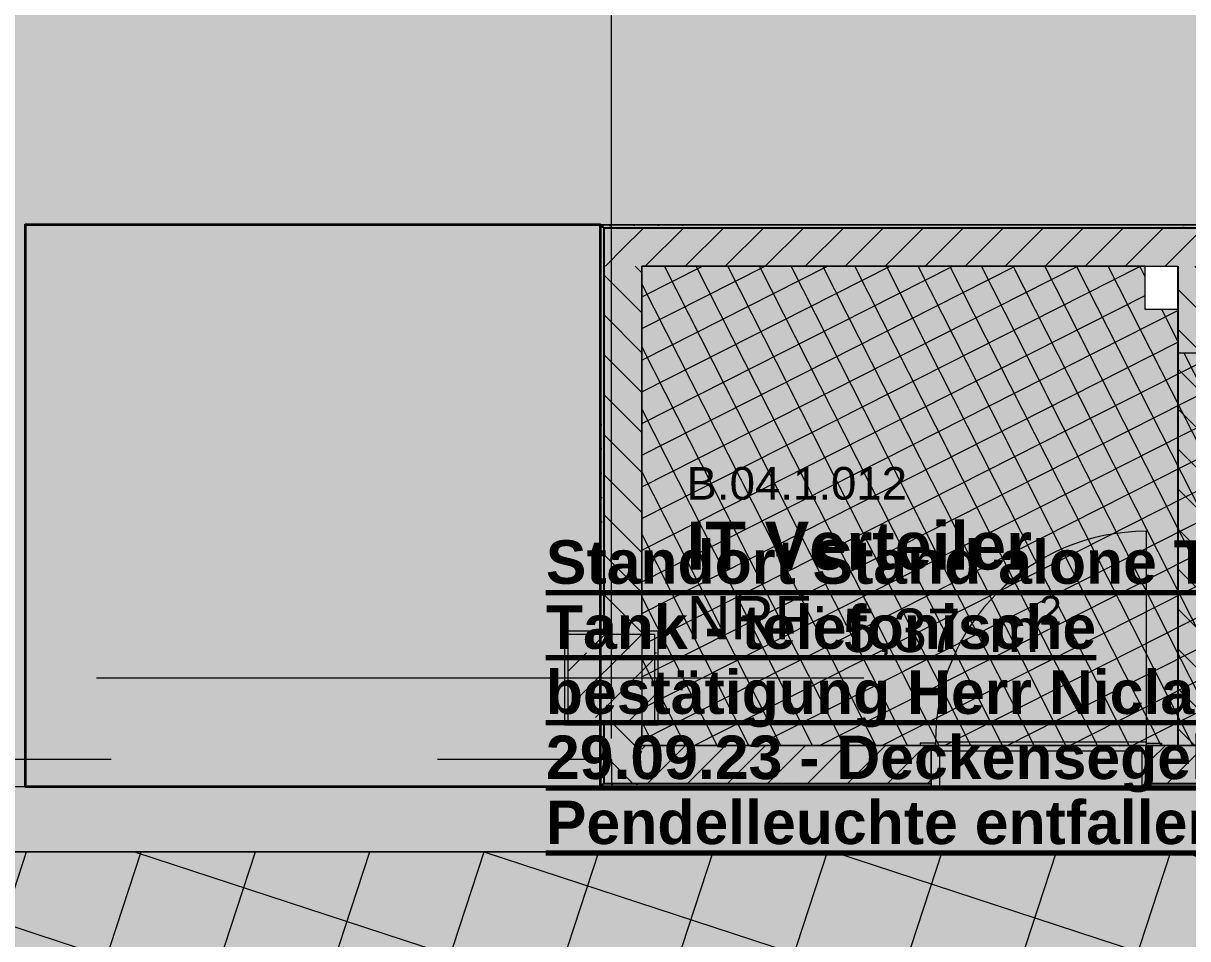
# Model space of a CAD drawing. Header units: metres. Extents: x 101 to 346, y 66 to 213.
# Drawn here: x 130.05 to 135.41, y 91.99 to 96.2 of the extents above; entities that cross this region are included whole.
import ezdxf

# ---------------------------------------------------------------- set-up
doc = ezdxf.new("R2010")
doc.units = ezdxf.units.M
doc.header["$MEASUREMENT"] = 0
doc.linetypes.add('Strichlinie-über-Schnitt', pattern=[0.0023, 0.0008, -0.0015])
doc.linetypes.add('Strichpunktlinie', pattern=[0.006703, 0.003528, -0.001764, 0, -0.001411])
for name, color, linetype in [('00  Raster', 7, 'Continuous'), ('10  Stützen', 7, 'Continuous'), ('10  Stützen_Schnittschraffur', 7, 'Continuous'), ('10  Wand Massiv', 7, 'Continuous'), ('10  Wand Massiv_Schnittschraffur', 7, 'Continuous'), ('10  Wand Massiv_Tür', 7, 'Continuous'), ('20  Boden Aufbauten', 7, 'Continuous'), ('20  Boden Aufbauten_Deckschraffur', 7, 'Continuous'), ('20  Wand Leichtbau', 7, 'Continuous'), ('50  NUF - Raumstempel', 7, 'Continuous'), ('Neubau_10  Treppen + Rampen', 7, 'Continuous'), ('Neubau_20  Boden Aufbauten', 7, 'Continuous'), ('Neubau_20  Boden Aufbauten_Deckschraffur', 7, 'Continuous'), ('Neubau_20  Bodenschott', 7, 'Continuous'), ('Neubau_20  Bodenschott_Deckschraffur', 7, 'Continuous')]:
    doc.layers.add(name, color=color, linetype=linetype)
doc.styles.add('ERSTELLTER_STIL_1', font='')
doc.styles.add('ERSTELLTER_STIL_2', font='arial.ttf')
doc.styles.get('ERSTELLTER_STIL_1').set_extended_font_data('Arial')
pattern_1 = [(26.86749, (13.479, 22.351647), (-0.022596431, 0.044602705), [0, -0.05])]
pattern_2 = [(315, (13.479, 22.35165), (0.09192388, 0.09192388), [])]
pattern_3 = [(45, (13.479, 22.35165), (-0.09192388, 0.09192388), [])]
pattern_4 = [(225, (13.479, 22.35165), (-0.09192388, 0.09192388), [])]

msp = doc.modelspace()

# ---------------------------------------------------------------- hatches: boundary and pattern name
at = {"layer": '10  Stützen_Schnittschraffur', "linetype": 'Continuous', "lineweight": 0, "true_color": 0xffffff}
for points in [[(132.5404, 93.4069), (132.5404, 92.9769), (132.7054, 92.9769), (132.7054, 92.9919), (132.5554, 92.9919), (132.5554, 93.3919), (132.7054, 93.3919), (132.7054, 93.4069)], [(132.5554, 92.9919), (132.9554, 92.9919), (132.9554, 93.3919), (132.5554, 93.3919)], [(132.7054, 93.4069), (132.7054, 93.3919), (132.7204, 93.3919), (132.7204, 93.4069)], [(132.9704, 93.4069), (132.8954, 93.4069), (132.8954, 93.3919), (132.9554, 93.3919), (132.9554, 92.9919), (132.8954, 92.9919), (132.8954, 92.9769), (132.9704, 92.9769)], [(132.7204, 92.9919), (132.7054, 92.9919), (132.7054, 92.9769), (132.7204, 92.9769)]]:
    msp.add_hatch(color=7, dxfattribs=at).paths.add_polyline_path(points)
at = {"layer": '10  Stützen_Schnittschraffur', "linetype": 'Continuous', "lineweight": 13, "true_color": 0x000100}
h = msp.add_hatch(dxfattribs=at)
h.set_pattern_fill('Gips_0008', color=98, style=0, pattern_type=2)
h.set_pattern_definition(pattern_1)
h.paths.add_polyline_path([(132.5404, 93.4069), (132.5404, 92.9769), (132.7054, 92.9769), (132.7054, 92.9919), (132.5554, 92.9919), (132.5554, 93.3919), (132.7054, 93.3919), (132.7054, 93.4069)])
h = msp.add_hatch(dxfattribs=at)
h.set_pattern_fill('Beton__Stahlbeton_0008', color=98, style=0, pattern_type=2)
h.set_pattern_definition([(225, (132.55537, 93.3919), (-0.16971, 0.16971), []), (225, (132.47052, 93.47674), (-0.169706, 0.169706), [0.18, -0.06])])
h.paths.add_polyline_path([(132.5554, 92.9919), (132.9554, 92.9919), (132.9554, 93.3919), (132.5554, 93.3919)])
h = msp.add_hatch(dxfattribs=at)
h.set_pattern_fill('Gips_0008', color=98, style=0, pattern_type=2)
h.set_pattern_definition(pattern_1)
h.paths.add_polyline_path([(132.7054, 93.4069), (132.7054, 93.3919), (132.7204, 93.3919), (132.7204, 93.4069)])
h = msp.add_hatch(dxfattribs=at)
h.set_pattern_fill('Gips_0008', color=98, style=0, pattern_type=2)
h.set_pattern_definition(pattern_1)
h.paths.add_polyline_path([(132.9704, 93.4069), (132.8954, 93.4069), (132.8954, 93.3919), (132.9554, 93.3919), (132.9554, 92.9919), (132.8954, 92.9919), (132.8954, 92.9769), (132.9704, 92.9769)])
h = msp.add_hatch(dxfattribs=at)
h.set_pattern_fill('Gips_0008', color=98, style=0, pattern_type=2)
h.set_pattern_definition(pattern_1)
h.paths.add_polyline_path([(132.7204, 92.9919), (132.7054, 92.9919), (132.7054, 92.9769), (132.7204, 92.9769)])
at = {"layer": '10  Wand Massiv_Schnittschraffur', "linetype": 'Continuous', "lineweight": 0, "true_color": 0xffffff}
for points in [[(132.7204, 95.2619), (132.7054, 95.2769), (132.7054, 95.2619)], [(132.7204, 95.2769), (132.7054, 95.2769), (132.7204, 95.2619)], [(132.7204, 95.2619), (132.7054, 95.2619), (132.7054, 93.4069), (132.7204, 93.4069)], [(135.4479, 95.2769), (132.7204, 95.2769), (132.7204, 95.2619), (135.4479, 95.2619)], [(132.8954, 95.0869), (132.7204, 95.2619), (132.7204, 95.0869)], [(132.8954, 95.2619), (132.7204, 95.2619), (132.8954, 95.0869)], [(132.8954, 95.0869), (135.4479, 95.0869), (135.4479, 95.2619), (132.8954, 95.2619)], [(132.7204, 95.0869), (132.7204, 93.3919), (132.8954, 93.3919), (132.8954, 95.0869)], [(135.5354, 92.8819), (135.5354, 95.0869), (135.3604, 95.0869), (135.3604, 92.8819)], [(132.7054, 92.9769), (132.7054, 92.7069), (132.7204, 92.7069), (132.7204, 92.9769)], [(132.8954, 92.8819), (132.8954, 92.9919), (132.7204, 92.9919), (132.7204, 92.8819)], [(134.2654, 92.6819), (134.2654, 92.8569), (134.2454, 92.8569), (134.2454, 92.8919), (134.1754, 92.8919), (134.1754, 92.8819), (134.2254, 92.8819), (134.2254, 92.6919), (134.1754, 92.6919), (134.1754, 92.6819)], [(134.2454, 92.8969), (134.2454, 92.8569), (135.2154, 92.8569), (135.2154, 92.8969)], [(135.1954, 92.6819), (135.2854, 92.6819), (135.2854, 92.6919), (135.2354, 92.6919), (135.2354, 92.8819), (135.2854, 92.8819), (135.2854, 92.8919), (135.2154, 92.8919), (135.2154, 92.8569), (135.1954, 92.8569)], [(132.8954, 92.8819), (132.7204, 92.7069), (132.8954, 92.7069)], [(132.7204, 92.8819), (132.7204, 92.7069), (132.8954, 92.8819)], [(132.8954, 92.8819), (132.8954, 92.7069), (134.2254, 92.7069), (134.2254, 92.8819)], [(135.2354, 92.8819), (135.2354, 92.7069), (135.4479, 92.7069), (135.4479, 92.8819)], [(132.7204, 92.7069), (132.7054, 92.6919), (132.7204, 92.6919)], [(132.7204, 92.7069), (132.7054, 92.7069), (132.7054, 92.6919)], [(134.2254, 92.7069), (132.7204, 92.7069), (132.7204, 92.6919), (134.2254, 92.6919)], [(135.4479, 92.7069), (135.2354, 92.7069), (135.2354, 92.6919), (135.4479, 92.6919)]]:
    msp.add_hatch(color=7, dxfattribs=at).paths.add_polyline_path(points)
at = {"layer": '10  Wand Massiv_Schnittschraffur', "linetype": 'Continuous', "lineweight": 13, "true_color": 0x000100}
h = msp.add_hatch(dxfattribs=at)
h.set_pattern_fill('Gips_0008', color=98, style=0, pattern_type=2)
h.set_pattern_definition(pattern_1)
h.paths.add_polyline_path([(132.7204, 95.2619), (132.7054, 95.2769), (132.7054, 95.2619)])
h = msp.add_hatch(dxfattribs=at)
h.set_pattern_fill('Gips_0008', color=98, style=0, pattern_type=2)
h.set_pattern_definition(pattern_1)
h.paths.add_polyline_path([(132.7204, 95.2769), (132.7054, 95.2769), (132.7204, 95.2619)])
h = msp.add_hatch(dxfattribs=at)
h.set_pattern_fill('Gips_0008', color=98, style=0, pattern_type=2)
h.set_pattern_definition(pattern_1)
h.paths.add_polyline_path([(132.7204, 95.2619), (132.7054, 95.2619), (132.7054, 93.4069), (132.7204, 93.4069)])
h = msp.add_hatch(dxfattribs=at)
h.set_pattern_fill('Gips_0008', color=98, style=0, pattern_type=2)
h.set_pattern_definition(pattern_1)
h.paths.add_polyline_path([(135.4479, 95.2769), (132.7204, 95.2769), (132.7204, 95.2619), (135.4479, 95.2619)])
h = msp.add_hatch(dxfattribs=at)
h.set_pattern_fill('MW_Kalksandstein_0008', color=98, style=0, pattern_type=2)
h.set_pattern_definition(pattern_4)
h.paths.add_polyline_path([(132.8954, 95.0869), (132.7204, 95.2619), (132.7204, 95.0869)])
h = msp.add_hatch(dxfattribs=at)
h.set_pattern_fill('MW_Kalksandstein_0008', color=98, style=0, pattern_type=2)
h.set_pattern_definition(pattern_4)
h.paths.add_polyline_path([(132.8954, 95.2619), (132.7204, 95.2619), (132.8954, 95.0869)])
h = msp.add_hatch(dxfattribs=at)
h.set_pattern_fill('MW_Kalksandstein_0008', color=98, style=0, pattern_type=2)
h.set_pattern_definition(pattern_4)
h.paths.add_polyline_path([(132.8954, 95.0869), (135.4479, 95.0869), (135.4479, 95.2619), (132.8954, 95.2619)])
h = msp.add_hatch(dxfattribs=at)
h.set_pattern_fill('MW_Kalksandstein_0008', color=98, style=0, pattern_type=2)
h.set_pattern_definition([(315, (13.479, 22.35165), (0.09192388, 0.09192388), [])])
h.paths.add_polyline_path([(132.7204, 95.0869), (132.7204, 93.3919), (132.8954, 93.3919), (132.8954, 95.0869)])
h = msp.add_hatch(dxfattribs=at)
h.set_pattern_fill('MW_Kalksandstein_0008', color=98, style=0, pattern_type=2)
h.set_pattern_definition([(135, (13.479, 22.35165), (0.09192388, 0.09192388), [])])
h.paths.add_polyline_path([(135.5354, 92.8819), (135.5354, 95.0869), (135.3604, 95.0869), (135.3604, 92.8819)])
h = msp.add_hatch(dxfattribs=at)
h.set_pattern_fill('Gips_0008', color=98, style=0, pattern_type=2)
h.set_pattern_definition(pattern_1)
h.paths.add_polyline_path([(132.7054, 92.9769), (132.7054, 92.7069), (132.7204, 92.7069), (132.7204, 92.9769)])
h = msp.add_hatch(dxfattribs=at)
h.set_pattern_fill('MW_Kalksandstein_0008', color=98, style=0, pattern_type=2)
h.set_pattern_definition(pattern_2)
h.paths.add_polyline_path([(132.8954, 92.8819), (132.8954, 92.9919), (132.7204, 92.9919), (132.7204, 92.8819)])
h = msp.add_hatch(dxfattribs=at)
h.set_pattern_fill('MW_Kalksandstein_0008', color=98, style=0, pattern_type=2)
h.set_pattern_definition(pattern_2)
h.paths.add_polyline_path([(132.8954, 92.8819), (132.7204, 92.7069), (132.8954, 92.7069)])
h = msp.add_hatch(dxfattribs=at)
h.set_pattern_fill('MW_Kalksandstein_0008', color=98, style=0, pattern_type=2)
h.set_pattern_definition(pattern_2)
h.paths.add_polyline_path([(132.7204, 92.8819), (132.7204, 92.7069), (132.8954, 92.8819)])
h = msp.add_hatch(dxfattribs=at)
h.set_pattern_fill('MW_Kalksandstein_0008', color=98, style=0, pattern_type=2)
h.set_pattern_definition(pattern_3)
h.paths.add_polyline_path([(132.8954, 92.8819), (132.8954, 92.7069), (134.2254, 92.7069), (134.2254, 92.8819)])
h = msp.add_hatch(dxfattribs=at)
h.set_pattern_fill('MW_Kalksandstein_0008', color=98, style=0, pattern_type=2)
h.set_pattern_definition(pattern_3)
h.paths.add_polyline_path([(135.2354, 92.8819), (135.2354, 92.7069), (135.4479, 92.7069), (135.4479, 92.8819)])
h = msp.add_hatch(dxfattribs=at)
h.set_pattern_fill('Gips_0008', color=98, style=0, pattern_type=2)
h.set_pattern_definition(pattern_1)
h.paths.add_polyline_path([(132.7204, 92.7069), (132.7054, 92.6919), (132.7204, 92.6919)])
h = msp.add_hatch(dxfattribs=at)
h.set_pattern_fill('Gips_0008', color=98, style=0, pattern_type=2)
h.set_pattern_definition(pattern_1)
h.paths.add_polyline_path([(132.7204, 92.7069), (132.7054, 92.7069), (132.7054, 92.6919)])
h = msp.add_hatch(dxfattribs=at)
h.set_pattern_fill('Gips_0008', color=98, style=0, pattern_type=2)
h.set_pattern_definition(pattern_1)
h.paths.add_polyline_path([(134.2254, 92.7069), (132.7204, 92.7069), (132.7204, 92.6919), (134.2254, 92.6919)])
h = msp.add_hatch(dxfattribs=at)
h.set_pattern_fill('Gips_0008', color=98, style=0, pattern_type=2)
h.set_pattern_definition(pattern_1)
h.paths.add_polyline_path([(135.4479, 92.7069), (135.2354, 92.7069), (135.2354, 92.6919), (135.4479, 92.6919)])
at = {"layer": '20  Boden Aufbauten_Deckschraffur', "linetype": 'Continuous', "lineweight": 18}
msp.add_hatch(color=4, dxfattribs=at).paths.add_polyline_path([(135.2104, 95.0869), (132.8954, 95.0869), (132.8954, 92.8819), (138.0154, 92.8819), (138.0154, 95.0869), (135.6854, 95.0869), (135.6854, 94.6869), (135.3604, 94.6869), (135.3604, 94.8869), (135.2104, 94.8869)])
h = msp.add_hatch(dxfattribs=at)
h.set_pattern_fill('Dämmung__hart_0008', color=8, style=0, pattern_type=2)
h.set_pattern_definition([(26.86749, (13.479, 22.35165), (-0.05875072, 0.11596703), []), (116.86749, (13.479, 22.35165), (0.11596703, 0.05875072), [])])
h.paths.add_polyline_path([(135.2104, 95.0869), (132.8954, 95.0869), (132.8954, 92.8819), (138.0154, 92.8819), (138.0154, 95.0869), (135.6854, 95.0869), (135.6854, 94.6869), (135.3604, 94.6869), (135.3604, 94.8869), (135.2104, 94.8869)])
at = {"layer": 'Neubau_10  Treppen + Rampen', "linetype": 'Continuous', "lineweight": 0, "true_color": 0x8f8f8f}
msp.add_hatch(color=252, dxfattribs=at).paths.add_polyline_path([(132.7054, 95.2769), (130.0594, 95.2769), (130.0594, 92.6919), (132.7054, 92.6919)])
at = {"layer": 'Neubau_20  Boden Aufbauten_Deckschraffur', "linetype": 'Continuous', "lineweight": 50, "true_color": 0x9f9f9f}
h = msp.add_hatch(color=253, dxfattribs=at)
h.paths.add_polyline_path([(122.0179, 99.9619), (122.0179, 95.2769), (127.4179, 95.2769), (127.4179, 92.6919), (121.9204, 92.6919), (121.9204, 92.3919), (153.0379, 92.3919), (153.0379, 95.9172), (154.2379, 95.9172), (154.2379, 99.2769), (154.1583, 99.2769), (154.1583, 99.6769), (154.3304, 99.6769), (154.3304, 99.9626), (127.3804, 99.9619)])
h.paths.add_polyline_path([(132.7054, 92.6919), (132.7054, 95.2769), (138.2054, 95.2769), (138.2054, 92.6919), (136.6704, 92.6919), (136.6704, 92.8819), (134.2254, 92.8819), (134.2254, 92.6919)], flags=0)
at = {"layer": 'Neubau_20  Boden Aufbauten_Deckschraffur', "linetype": 'Continuous', "lineweight": 18, "true_color": 0xefefef}
h = msp.add_hatch(dxfattribs=at)
h.set_pattern_fill('Mörtel_0008', style=0, pattern_type=2)
h.set_pattern_definition([(26.86749, (13.58792, 22.68427), (-0.07117876, 0.14049852), [0, -0.105, 0, -0.1575]), (91.86749, (13.92054, 22.57534), (0.15741635, 0.00513262), [0, -0.077, 0, -0.133])])
h.paths.add_polyline_path([(122.0179, 99.9619), (122.0179, 95.2769), (127.4179, 95.2769), (127.4179, 92.6919), (121.9204, 92.6919), (121.9204, 92.3919), (153.0379, 92.3919), (153.0379, 95.9172), (154.2379, 95.9172), (154.2379, 99.2769), (154.1583, 99.2769), (154.1583, 99.6769), (154.3304, 99.6769), (154.3304, 99.9626), (127.3804, 99.9619)])
h.paths.add_polyline_path([(132.7054, 92.6919), (132.7054, 95.2769), (138.2054, 95.2769), (138.2054, 92.6919), (136.6704, 92.6919), (136.6704, 92.8819), (134.2254, 92.8819), (134.2254, 92.6919)], flags=0)
at = {"layer": 'Neubau_20  Boden Aufbauten_Deckschraffur', "linetype": 'Continuous', "lineweight": 50, "true_color": 0xefefef}
msp.add_hatch(color=7, dxfattribs=at).paths.add_polyline_path([(134.2254, 92.3919), (121.9554, 92.3919), (121.9554, 91.1919), (154.2379, 91.1919), (154.2379, 92.3919), (154.2379, 92.6919), (153.0379, 92.6919), (153.0379, 92.3919)])
at = {"layer": 'Neubau_20  Boden Aufbauten_Deckschraffur', "linetype": 'Continuous', "lineweight": 13, "true_color": 0x17c90e}
h = msp.add_hatch(dxfattribs=at)
h.set_pattern_fill('Verband__Quadrat__50x50__44', color=92, style=0, pattern_type=2)
h.set_pattern_definition([(341.8675, (13.479, 22.35165), (0.1556079, 0.4751696), []), (71.8675, (13.479, 22.35165), (-0.4751696, 0.1556079), [])])
h.paths.add_polyline_path([(134.2254, 92.3919), (121.9554, 92.3919), (121.9554, 91.1919), (154.2379, 91.1919), (154.2379, 92.3919), (154.2379, 92.6919), (153.0379, 92.6919), (153.0379, 92.3919)])
at = {"layer": 'Neubau_20  Bodenschott_Deckschraffur', "linetype": 'Continuous', "lineweight": 0, "true_color": 0xbf0000}
for points in [[(135.2354, 92.8819), (134.2254, 92.8819), (134.2254, 92.8669), (135.2354, 92.8669)], [(135.2354, 92.8669), (134.2254, 92.8669), (134.2254, 92.6919), (135.2354, 92.6919)]]:
    msp.add_hatch(color=12, dxfattribs=at).paths.add_polyline_path(points)

# ---------------------------------------------------------------- linework, layer by layer
at = {"layer": '00  Raster', "color": 7, "linetype": 'Strichpunktlinie', "lineweight": 13, "ltscale": 1000}
msp.add_line((132.7554, 79.3072), (132.7554, 102.9769), dxfattribs=at)
at = {"layer": '00  Raster', "color": 5, "linetype": 'Strichpunktlinie', "lineweight": 13, "ltscale": 1000}
msp.add_line((103.1761, 93.1919), (159.1776, 93.1919), dxfattribs=at)
at = {"layer": '10  Stützen', "color": 7, "linetype": 'Continuous', "lineweight": 13, "ltscale": 1000, "flags": 128}
for points in [[(132.7054, 93.4069), (132.5404, 93.4069), (132.5404, 92.9769), (132.7054, 92.9769)], [(132.8954, 92.9769), (132.9704, 92.9769), (132.9704, 93.4069), (132.8954, 93.4069)]]:
    msp.add_lwpolyline(points, dxfattribs=at)
msp.add_lwpolyline([(132.5554, 92.9919), (132.9554, 92.9919), (132.9554, 93.3919), (132.5554, 93.3919)], close=True, dxfattribs=at)
at = {"layer": '10  Wand Massiv', "color": 7, "linetype": 'Continuous', "lineweight": 25, "ltscale": 1000}
for p, q in [((132.7204, 95.2619), (132.7204, 95.0869)), ((132.8954, 95.2619), (132.7204, 95.2619)), ((132.7204, 95.2619), (132.7204, 95.0869)), ((135.4479, 95.2619), (132.8954, 95.2619)), ((132.7204, 95.0869), (132.7204, 93.3919)), ((132.7204, 92.9919), (132.7204, 92.8819)), ((132.7204, 92.8819), (132.7204, 92.7069)), ((132.7204, 92.7069), (132.8954, 92.7069)), ((132.7204, 92.7069), (132.8954, 92.7069)), ((132.8954, 92.7069), (134.2254, 92.7069)), ((135.2354, 92.7069), (135.4479, 92.7069))]:
    msp.add_line(p, q, dxfattribs=at)
at = {"layer": '10  Wand Massiv', "color": 7, "linetype": 'Continuous', "lineweight": 18, "ltscale": 1000}
for p, q in [((134.2254, 92.7069), (134.2254, 92.8819)), ((135.2354, 92.7069), (135.2354, 92.8819))]:
    msp.add_line(p, q, dxfattribs=at)
at = {"layer": '10  Wand Massiv', "color": 7, "linetype": 'Continuous', "lineweight": 13, "ltscale": 1000}
for p, q in [((134.2254, 92.6919), (134.2254, 92.7069)), ((135.2354, 92.6919), (135.2354, 92.7069))]:
    msp.add_line(p, q, dxfattribs=at)
at = {"layer": '10  Wand Massiv', "color": 7, "linetype": 'Continuous', "lineweight": 13, "ltscale": 1000, "flags": 128}
for points in [[(132.7054, 95.2769), (132.7054, 95.2619)], [(135.4479, 95.2769), (132.7054, 95.2769)], [(132.7054, 95.2619), (132.7054, 93.4069)], [(132.8954, 95.0869), (135.3604, 95.0869)], [(132.8954, 93.3919), (132.8954, 95.0869)], [(132.7054, 92.9769), (132.7054, 92.6919)], [(132.8954, 92.8819), (132.8954, 92.9919)], [(134.2254, 92.8819), (132.8954, 92.8819)], [(135.3604, 92.8819), (135.2354, 92.8819)], [(132.7054, 92.6919), (132.7204, 92.6919)], [(132.7204, 92.6919), (134.2254, 92.6919)], [(135.2354, 92.6919), (135.4479, 92.6919)]]:
    msp.add_lwpolyline(points, dxfattribs=at)
at = {"layer": '10  Wand Massiv', "color": 7, "linetype": 'Continuous', "lineweight": 25, "ltscale": 1000, "flags": 128}
msp.add_lwpolyline([(135.3604, 95.0869), (135.3604, 92.8819)], dxfattribs=at)
at = {"layer": '10  Wand Massiv_Tür', "color": 7, "linetype": 'Continuous', "lineweight": 13, "ltscale": 1000}
for p, q in [((135.2154, 92.8969), (135.2154, 93.8669)), ((134.2454, 92.8919), (134.1754, 92.8919)), ((134.1754, 92.8919), (134.1754, 92.8819)), ((134.2454, 92.8969), (134.2454, 92.8569)), ((135.2154, 92.8969), (134.2454, 92.8969)), ((134.2454, 92.8569), (134.2454, 92.8919)), ((135.2154, 92.8569), (135.2154, 92.8969)), ((135.2154, 92.8569), (135.2154, 92.8919)), ((135.2154, 92.8919), (135.2854, 92.8919)), ((135.2854, 92.8919), (135.2854, 92.8819)), ((134.1754, 92.8819), (134.2254, 92.8819)), ((134.2254, 92.8819), (134.2254, 92.6919)), ((134.2654, 92.8569), (134.2454, 92.8569)), ((134.2454, 92.8569), (135.2154, 92.8569)), ((134.2654, 92.6819), (134.2654, 92.8569)), ((135.1954, 92.6819), (135.1954, 92.8569)), ((135.1954, 92.8569), (135.2154, 92.8569)), ((135.2854, 92.8819), (135.2354, 92.8819)), ((135.2354, 92.8819), (135.2354, 92.6919)), ((134.2254, 92.6919), (134.1754, 92.6919)), ((134.1754, 92.6919), (134.1754, 92.6819)), ((134.1754, 92.6819), (134.2654, 92.6819)), ((134.2254, 92.6919), (134.2254, 92.7069)), ((134.2254, 92.6919), (134.2254, 92.7069)), ((135.2854, 92.6819), (135.1954, 92.6819)), ((135.2354, 92.6919), (135.2354, 92.7069)), ((135.2354, 92.6919), (135.2354, 92.7069)), ((135.2354, 92.6919), (135.2854, 92.6919)), ((135.2854, 92.6919), (135.2854, 92.6819))]:
    msp.add_line(p, q, dxfattribs=at)
at = {"layer": '10  Wand Massiv_Tür', "color": 7, "linetype": 'Strichlinie-über-Schnitt', "lineweight": 13, "ltscale": 1000}
for p, q in [((134.2254, 92.8819), (135.2354, 92.8819)), ((134.2254, 92.6919), (135.2354, 92.6919))]:
    msp.add_line(p, q, dxfattribs=at)
at = {"layer": '10  Wand Massiv_Tür', "color": 7, "linetype": 'Continuous', "lineweight": 18, "ltscale": 1000}
for p, q in [((134.2254, 92.7069), (134.2254, 92.8819)), ((134.2254, 92.7069), (134.2254, 92.8819)), ((135.2354, 92.7069), (135.2354, 92.8819)), ((135.2354, 92.7069), (135.2354, 92.8819))]:
    msp.add_line(p, q, dxfattribs=at)
at = {"layer": '10  Wand Massiv_Tür', "color": 7, "linetype": 'Continuous', "lineweight": 13, "ltscale": 1000}
msp.add_arc((135.2154, 92.8969), 0.97, 90, 180, dxfattribs=at)
at = {"layer": '20  Boden Aufbauten', "color": 7, "linetype": 'Continuous', "lineweight": 13, "ltscale": 1000, "flags": 128}
msp.add_lwpolyline([(135.2104, 95.0869), (132.8954, 95.0869), (132.8954, 92.8819), (138.0154, 92.8819), (138.0154, 95.0869), (135.6854, 95.0869), (135.6854, 94.6869), (135.3604, 94.6869), (135.3604, 94.8869), (135.2104, 94.8869)], close=True, dxfattribs=at)
at = {"layer": '20  Wand Leichtbau', "color": 7, "linetype": 'Strichlinie-über-Schnitt', "lineweight": 13, "ltscale": 1000, "flags": 128}
for points in [[(132.7554, 92.8169), (127.4179, 92.8169)], [(132.7554, 92.8169), (132.7554, 92.6919)], [(127.4179, 92.6919), (132.7554, 92.6919)]]:
    msp.add_lwpolyline(points, dxfattribs=at)
at = {"layer": 'Neubau_10  Treppen + Rampen', "color": 8, "linetype": 'Continuous', "lineweight": 35, "ltscale": 1000, "flags": 128}
msp.add_lwpolyline([(132.7054, 95.2769), (130.0594, 95.2769), (130.0594, 92.6919), (132.7054, 92.6919)], close=True, dxfattribs=at)
at = {"layer": 'Neubau_20  Boden Aufbauten', "color": 7, "linetype": 'Continuous', "lineweight": 13, "ltscale": 1000, "flags": 128}
for points in [[(122.0179, 99.9619), (122.0179, 95.2769), (127.4179, 95.2769), (127.4179, 92.6919), (121.9204, 92.6919), (121.9204, 92.3919), (153.0379, 92.3919), (153.0379, 95.9172), (154.2379, 95.9172), (154.2379, 99.2769), (154.1583, 99.2769), (154.1583, 99.6769), (154.3304, 99.6769), (154.3304, 99.9626), (127.3804, 99.9619)], [(132.7054, 92.6919), (132.7054, 95.2769), (138.2054, 95.2769), (138.2054, 92.6919), (136.6704, 92.6919), (136.6704, 92.8819), (134.2254, 92.8819), (134.2254, 92.6919)]]:
    msp.add_lwpolyline(points, close=True, dxfattribs=at)
at = {"layer": 'Neubau_20  Boden Aufbauten', "color": 253, "linetype": 'Continuous', "lineweight": 18, "ltscale": 1000, "true_color": 0x9f9f9f, "flags": 128}
msp.add_lwpolyline([(134.2254, 92.3919), (121.9554, 92.3919), (121.9554, 91.1919), (154.2379, 91.1919), (154.2379, 92.3919), (154.2379, 92.6919), (153.0379, 92.6919), (153.0379, 92.3919)], close=True, dxfattribs=at)
at = {"layer": 'Neubau_20  Bodenschott', "color": 7, "linetype": 'Continuous', "lineweight": 13, "ltscale": 1000, "flags": 128}
for points in [[(135.2354, 92.8819), (134.2254, 92.8819)], [(134.2254, 92.8819), (134.2254, 92.8669)], [(134.2254, 92.8669), (134.2254, 92.6919)], [(135.2354, 92.8819), (135.2354, 92.8669)], [(135.2354, 92.8669), (135.2354, 92.6919)], [(134.2254, 92.6919), (135.2354, 92.6919)]]:
    msp.add_lwpolyline(points, dxfattribs=at)

# ---------------------------------------------------------------- texts
at = {"color": 181, "linetype": 'Continuous', "lineweight": 70, "true_color": 0xa851ff, "insert": (132.4544, 93.8254), "char_height": 0.2, "width": 4.011032, "attachment_point": 1, "rotation": 359.9997, "line_spacing_factor": 0.898241, "style": 'ERSTELLTER_STIL_2'}
msp.add_mtext('\\A1;{\\pql;\\fArial|b1|i0|c0|p38;\\L\\LStandort Stand alone Think Tank - telefonische bestätigung Herr Niclaus 29.09.23 - Deckensegel \\fArial|b1|i0|c0|p38;+ Pendelleuchte \\fArial|b1|i0|c0|p38;entfallen hier}', dxfattribs=at)
at = {"layer": '50  NUF - Raumstempel', "color": 7, "linetype": 'Continuous', "lineweight": 13, "attachment_point": 1}
for s, insert, char_height, style in [('\\A1;{\\pql;\\pt0;\\fArial|b0|i0|c0|p38;B.04.1.012}', (133.1013, 94.1625), 0.15, 'ERSTELLTER_STIL_1'), ('\\A1;{\\pqj;\\pt0;\\fArial|b1|i0|c0|p38;IT Verteiler}', (133.1013, 93.9108), 0.22, 'ERSTELLTER_STIL_2'), ('\\A1;{\\pqj;\\pt0;\\fArial|b0|i0|c0|p38;NRF: }', (133.1013, 93.5696), 0.2, 'ERSTELLTER_STIL_1'), ('\\A1;{\\pql;\\pt0,0.2;\\fArial|b0|i0|c0|p38;5,37\\fArial|b0|i0|c0|p38;\\A1{\\H.66x;\\S^  ;}\\fArial|b0|i0|c0|p38; m\\fArial|b0|i0|c0|p38;\\A1{\\H.66x;\\S2^  ;}}', (133.8181, 93.5696), 0.2, 'ERSTELLTER_STIL_1')]:
    msp.add_mtext(s, dxfattribs=dict(at, insert=insert, char_height=char_height, style=style))

doc.saveas('drawing.dxf')
